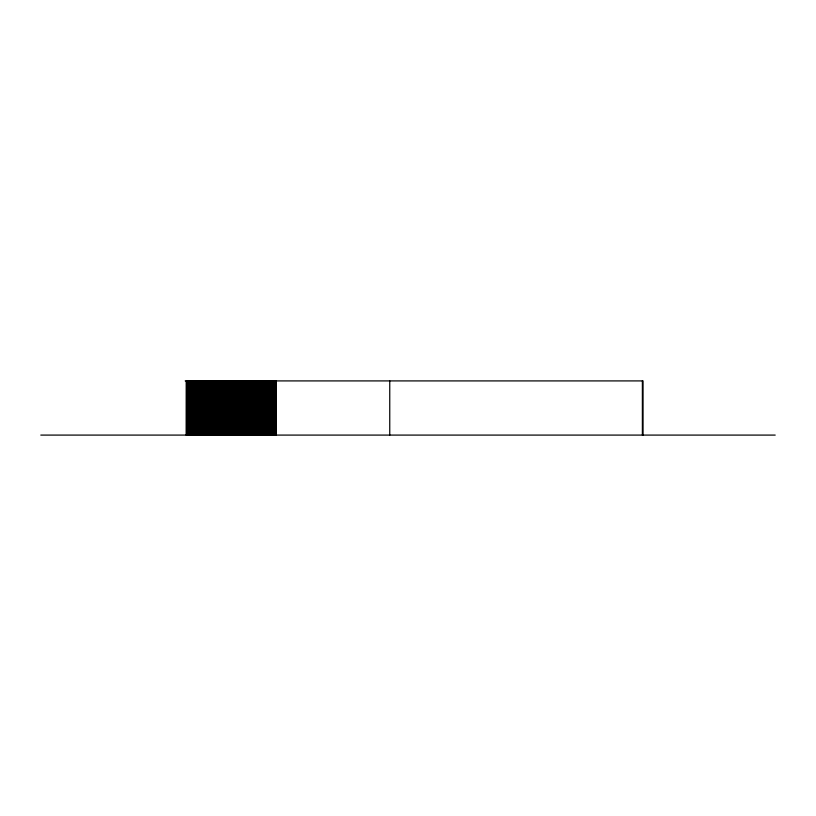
<?xml version="1.0" encoding="UTF-8"?>
<svg xmlns="http://www.w3.org/2000/svg" width="816" height="816" viewBox="0 0 816 816"><rect width="100%" height="100%" fill="white"/><g stroke="black" fill="none" stroke-linecap="round" stroke-linejoin="round"><path stroke-width="1.22" d="M185.191 380.909L643.059 380.909L643.059 435.091M40.8 435.091L775.2 435.091M642.376 380.909L642.376 435.091M389.752 380.909L389.752 435.091M276.043 380.909L276.104 435.091M275.818 380.909L275.818 435.091M275.441 380.909L275.441 435.091M274.849 380.909L274.849 435.091M274.788 380.909L274.788 435.091M274.411 380.909L274.411 435.091M273.768 380.909L273.809 435.091M273.544 380.909L273.544 435.091M273.166 380.909L273.166 435.091M272.575 380.909L272.513 435.091M271.973 380.909L271.973 435.091M271.871 380.909L271.871 435.091M271.595 380.909L271.595 435.091M271.493 380.909L271.493 435.091M271.381 380.909L271.269 435.091M270.3 380.909L270.239 435.091M269.596 380.909L269.596 435.091M269.219 380.909L269.219 435.091M269.168 380.909L269.168 435.091M268.994 380.909L268.994 435.091M268.79 380.909L268.79 435.091M268.576 380.909L268.617 435.091M268.199 435.091L268.036 380.909L267.964 435.091M267.322 380.909L267.322 435.091M266.944 380.909L266.944 435.091M266.73 380.909L266.73 435.091M266.353 380.909L266.353 435.091M265.985 380.909L265.985 435.091M265.384 380.909L265.384 435.091M265.047 380.909L265.047 435.091M264.67 380.909L264.67 435.091M264.455 380.909L264.455 435.091M264.078 380.909L264.078 435.091M263.486 380.909L263.558 435.091M263.425 380.909L263.425 435.091M263.18 380.909L263.18 435.091M262.783 380.909L262.783 435.091M262.579 380.909L262.579 435.091M262.405 380.909L262.405 435.091M262.181 380.909L262.181 435.091M261.803 380.909L261.803 435.091M261.212 380.909L261.151 435.091M260.753 380.909L260.753 435.091M260.508 380.909L260.508 435.091M260.375 380.909L260.375 435.091M260.131 380.909L260.151 435.091M259.906 380.909L259.906 435.091M259.774 380.909L259.774 435.091M259.529 380.909L259.529 435.091M258.937 380.909L258.876 435.091M258.233 380.909L258.233 435.091M257.938 380.909L257.856 435.091M257.632 380.909L257.56 435.091M256.969 380.909L256.969 435.091M255.959 380.909L255.959 435.091M255.581 380.909L255.581 435.091M255.357 380.909L255.357 435.091M254.98 380.909L254.98 435.091M254.755 380.909L254.755 435.091M254.164 380.909L254.164 435.091M253.684 380.909L253.684 435.091M253.307 380.909L253.307 435.091M253.093 380.909L253.093 435.091M252.715 380.909L252.715 435.091M252.328 380.909L252.328 435.091M252.052 380.909L252.124 435.091M251.95 380.909L251.95 435.091M251.41 380.909L251.41 435.091M251.348 380.909L251.348 435.091M251.032 380.909L251.032 435.091M250.818 380.909L250.818 435.091M250.441 380.909L250.441 435.091M249.849 380.909L249.849 435.091M249.788 380.909L249.788 435.091M249.523 380.909L249.523 435.091M249.145 380.909L249.145 435.091M248.921 380.909L248.921 435.091M248.768 380.909L248.768 435.091M248.543 380.909L248.543 435.091M248.166 380.909L248.166 435.091M247.574 380.909L247.513 435.091M246.871 380.909L246.871 435.091M246.493 380.909L246.493 435.091M246.269 380.909L246.269 435.091M245.891 380.909L245.891 435.091M245.738 380.909L245.738 435.091M245.3 380.909L245.3 435.091M245.239 380.909L245.239 435.091M244.596 380.909L244.596 435.091M244.219 380.909L244.219 435.091M243.913 380.909L243.994 435.091M243.617 380.909L243.617 435.091M243.535 380.909L243.535 435.091M243.311 380.909L243.311 435.091M242.964 380.909L243.025 435.091M242.321 380.909L242.321 435.091M241.944 380.909L241.944 435.091M241.72 380.909L241.72 435.091M241.342 380.909L241.342 435.091M241.097 380.909L241.097 435.091M240.72 380.909L240.751 435.091M240.506 380.909L240.506 435.091M240.047 380.909L240.128 435.091M239.669 380.909L239.669 435.091M239.445 380.909L239.445 435.091M239.068 380.909L239.068 435.091M238.486 380.909L238.486 435.091L238.292 380.909M237.915 380.909L237.772 435.091M237.395 380.909L237.313 435.091M237.181 380.909L237.181 435.091M236.803 380.909L236.803 435.091M236.212 380.909L236.15 435.091M235.487 380.909L235.508 435.091M235.12 380.909L235.12 435.091M234.906 380.909L234.906 435.091M234.508 380.909L234.529 435.091M233.876 380.909L233.937 435.091M233.233 380.909L233.233 435.091M232.856 380.909L232.856 435.091M232.631 380.909L232.631 435.091M232.305 380.909L232.254 435.091M232.081 380.909L232.081 435.091M231.703 380.909L231.662 435.091M231.601 380.909L231.601 435.091M230.959 380.909L230.959 435.091M230.581 380.909L230.581 435.091M230.357 380.909L230.357 435.091M229.979 380.909L229.979 435.091M229.877 380.909L229.877 435.091M229.5 380.909L229.5 435.091M229.327 380.909L229.276 435.091M228.898 380.909L228.898 435.091M228.684 380.909L228.684 435.091M228.307 380.909L228.307 435.091M228.082 380.909L228.082 435.091M227.705 380.909L227.705 435.091M226.685 380.909L226.685 435.091M226.409 380.909L226.471 435.091M225.808 380.909L225.808 435.091M225.43 380.909L225.43 435.091M224.849 380.909L224.777 435.091M224.257 380.909L224.257 435.091M224.135 380.909L224.135 435.091M223.757 380.909L223.757 435.091M223.543 380.909L223.543 435.091M223.166 380.909L223.166 435.091M222.513 380.909L222.574 435.091M221.86 380.909L221.86 435.091M221.483 380.909L221.483 435.091M221.269 380.909L221.269 435.091M221.075 380.909L221.075 435.091M220.891 380.909L220.891 435.091M220.473 380.909L220.473 435.091M220.3 380.909L220.3 435.091M220.238 380.909L220.238 435.091M219.596 380.909L219.596 435.091M219.218 380.909L219.218 435.091M218.994 380.909L218.994 435.091M218.647 380.909L218.617 435.091M218.27 380.909L218.27 435.091M217.964 380.909L218.045 435.091M217.668 380.909L217.668 435.091M217.321 380.909L217.321 435.091M216.944 380.909L216.944 435.091M216.719 380.909L216.719 435.091M216.342 380.909L216.342 435.091M215.842 380.909L215.842 435.091M215.465 380.909L215.465 435.091M215.24 380.909L215.24 435.091M215.047 380.909L215.047 435.091M214.669 380.909L214.669 435.091M214.445 380.909L214.445 435.091M214.067 380.909L214.067 435.091M213.037 380.909L213.037 435.091M212.65 380.909L212.772 435.091M212.395 380.909L212.435 435.091M212.17 380.909L212.17 435.091M212.058 380.909L212.058 435.091M211.793 380.909L211.793 435.091M211.211 380.909L211.14 435.091M210.497 380.909L210.497 435.091M210.12 380.909L210.222 435.091M209.528 380.909L209.528 435.091M209.253 380.909L209.253 435.091M208.937 380.909L208.876 435.091M208.223 380.909L208.223 435.091M207.845 380.909L207.845 435.091M207.631 380.909L207.631 435.091M207.254 380.909L207.254 435.091M207.04 380.909L207.04 435.091M206.662 380.909L206.815 435.091M206.601 380.909L206.601 435.091M206.438 380.909L206.438 435.091M205.958 380.909L205.958 435.091M205.581 380.909L205.581 435.091M205.357 380.909L205.357 435.091M204.979 380.909L204.979 435.091M204.612 380.909L204.612 435.091M204.235 380.909L204.235 435.091M204.01 380.909L204.01 435.091M203.684 380.909L203.633 435.091M203.306 380.909L203.306 435.091M203.082 380.909L203.082 435.091M202.705 380.909L202.705 435.091M201.807 380.909L201.807 435.091M201.43 380.909L201.409 435.091M201.205 380.909L201.205 435.091M201.032 380.909L201.032 435.091M200.807 380.909L200.828 435.091M200.43 380.909L200.43 435.091M199.777 380.909L199.838 435.091M199.135 380.909L199.135 435.091M199.002 380.909L199.002 435.091M198.757 380.909L198.757 435.091M198.625 380.909L198.533 435.091M198.4 380.909L198.4 435.091M198.155 380.909L198.155 435.091M198.023 380.909L198.023 435.091M197.503 380.909L197.564 435.091M196.86 380.909L196.86 435.091M196.483 380.909L196.483 435.091M196.268 380.909L196.268 435.091M195.809 380.909L195.881 435.091M195.299 380.909L195.299 435.091M195.218 380.909L195.228 435.091M194.585 380.909L194.585 435.091M194.208 380.909L194.208 435.091M193.994 380.909L193.994 435.091M193.616 380.909L193.616 435.091M193.004 380.909L193.004 435.091M192.79 380.909L192.79 435.091M192.413 380.909L192.413 435.091M192.321 380.909L192.321 435.091M191.944 380.909L191.944 435.091M191.719 380.909L191.719 435.091M191.342 380.909L191.342 435.091M190.577 380.909L190.577 435.091M190.199 380.909L190.199 435.091M190.046 380.909L190.046 435.091M189.975 380.909L189.975 435.091M189.669 380.909L189.669 435.091M189.598 380.909L189.598 435.091M189.445 380.909L189.445 435.091M189.067 380.909L189.067 435.091M187.772 380.909L187.772 435.091M187.394 380.909L187.394 435.091M187.17 380.909L187.17 435.091M186.793 380.909L186.793 435.091M186.201 380.909L186.14 435.091M274.186 435.091L274.186 380.909L274.145 435.091M271.004 435.091L271.004 380.909L270.892 435.091M257.346 435.091L257.346 380.909L257.254 435.091M256.663 435.091L256.663 380.909L256.601 435.091M227.062 435.091L227.113 380.909L227.052 435.091M226.093 435.091L226.093 380.909L226.032 435.091M213.476 435.091L213.476 380.909L213.415 435.091M209.906 435.091L209.906 380.909L209.845 435.091M202.113 435.091L202.113 380.909L202.052 435.091M188.476 435.091L188.476 380.909L188.414 435.091"/></g></svg>
